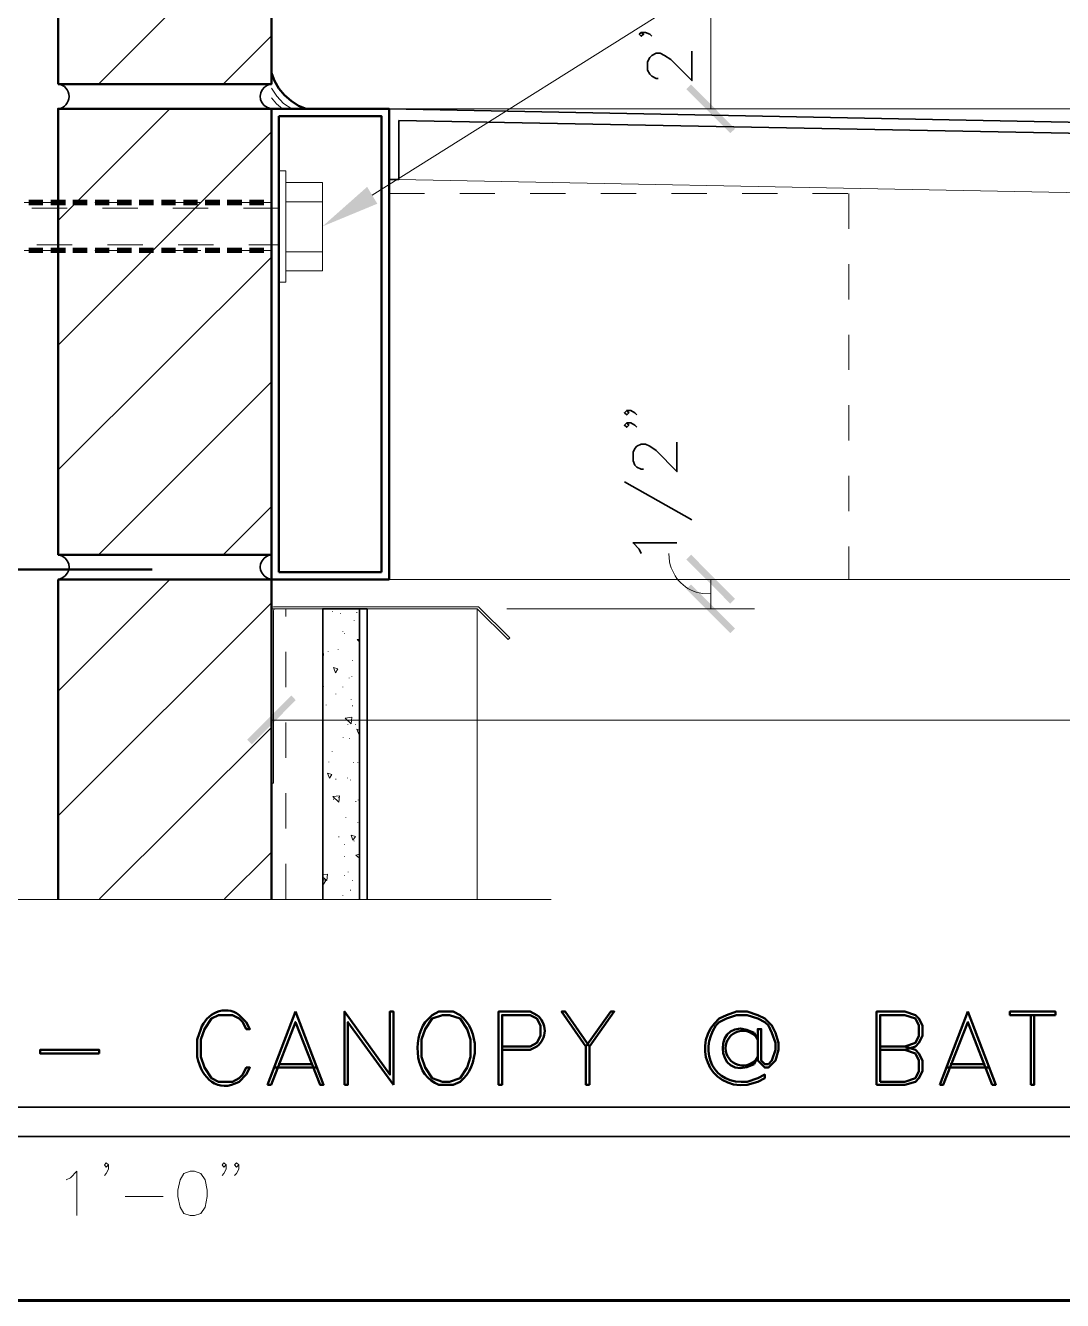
# Model space of a CAD drawing. Header units: inches. Extents: x 5 to 516, y -193 to 129.
# Drawn here: x 74.012 to 76.95, y -169.692 to -166.08 of the extents above; entities that cross this region are included whole.
import ezdxf

# ---------------------------------------------------------------- set-up
doc = ezdxf.new("R2010")
doc.units = ezdxf.units.IN
doc.header["$MEASUREMENT"] = 0
doc.linetypes.add('PDF_IMPORT', pattern=[1, 0.8, -0.2])
doc.layers.add('PDF8_Geometry', color=7, linetype='Continuous')
doc.layers.add('PDF8_Solid Fills', color=7, linetype='Continuous')

msp = doc.modelspace()

# ---------------------------------------------------------------- hatches: boundary and pattern name
at = {"layer": 'PDF8_Solid Fills', "transparency": 33554559}
for points in [[(74.0210706, -166.5735592), (74.0210706, -166.5891147), (74.0621817, -166.5891141), (74.0621817, -166.5735592)], [(74.0832948, -166.5735592), (74.0832948, -166.5891147), (74.125517, -166.5891141), (74.125517, -166.5735592)], [(74.1455145, -166.5735592), (74.1455145, -166.5891147), (74.1877367, -166.5891141), (74.1877367, -166.5735592)], [(74.2088464, -166.5735592), (74.2088464, -166.5891147), (74.2499575, -166.5891141), (74.2499575, -166.5735592)], [(74.2710706, -166.5735592), (74.2710706, -166.5891147), (74.3132928, -166.5891141), (74.3132928, -166.5735592)], [(74.3332948, -166.5735592), (74.3332948, -166.5891147), (74.375517, -166.5891141), (74.375517, -166.5735592)], [(74.3966267, -166.5735592), (74.3966267, -166.5891147), (74.4377378, -166.5891141), (74.4377378, -166.5735592)], [(74.4588464, -166.5735592), (74.4588464, -166.5891147), (74.4999575, -166.5891141), (74.4999575, -166.5735592)], [(74.5210706, -166.5735592), (74.5210706, -166.5891147), (74.5632928, -166.5891141), (74.5632928, -166.5735592)], [(74.5832948, -166.5735592), (74.5832948, -166.5891147), (74.6255171, -166.5891141), (74.6255171, -166.5735592)], [(74.6466267, -166.5735592), (74.6466267, -166.5891147), (74.6877378, -166.5891141), (74.6877378, -166.5735592)], [(74.0210706, -166.709116), (74.0210706, -166.7246715), (74.0621817, -166.7246709), (74.0621817, -166.709116)], [(74.0832948, -166.709116), (74.0832948, -166.7246715), (74.125517, -166.7246709), (74.125517, -166.709116)], [(74.1455145, -166.709116), (74.1455145, -166.7246715), (74.1877367, -166.7246709), (74.1877367, -166.709116)], [(74.2088464, -166.709116), (74.2088464, -166.7246715), (74.2499575, -166.7246709), (74.2499575, -166.709116)], [(74.2710706, -166.709116), (74.2710706, -166.7246715), (74.3132928, -166.7246709), (74.3132928, -166.709116)], [(74.3332948, -166.709116), (74.3332948, -166.7246715), (74.375517, -166.7246709), (74.375517, -166.709116)], [(74.3966267, -166.709116), (74.3966267, -166.7246715), (74.4377378, -166.7246709), (74.4377378, -166.709116)], [(74.4588464, -166.709116), (74.4588464, -166.7246715), (74.4999575, -166.7246709), (74.4999575, -166.709116)], [(74.5210706, -166.709116), (74.5210706, -166.7246715), (74.5632928, -166.7246709), (74.5632928, -166.709116)], [(74.5832948, -166.709116), (74.5832948, -166.7246715), (74.6255171, -166.7246709), (74.6255171, -166.709116)], [(74.6466267, -166.709116), (74.6466267, -166.7246715), (74.6877378, -166.7246709), (74.6877378, -166.709116)], [(76.0088501, -167.7180046), (76.0221835, -167.7046713), (75.8977385, -167.579114), (75.8844057, -167.592449)]]:
    msp.add_hatch(color=256, dxfattribs=at).paths.add_polyline_path(points)

# ---------------------------------------------------------------- linework, layer by layer
at = {"layer": 'PDF8_Geometry', "lineweight": 15}
for points in [[(74.9944051, -166.5602264), (78.8810721, -164.1191149), (79.0799609, -164.1191149)], [(74.2188471, -166.2457823), (74.7088471, -165.7557822)], [(75.9532946, -165.9824472), (75.9532946, -166.3157805)], [(74.5721819, -166.2457823), (74.7088486, -166.1091156)], [(74.7088464, -166.2568929), (74.724402, -166.2802263), (74.7432909, -166.3002263), (74.7666242, -166.3157818)], [(74.7088464, -166.2846707), (74.7232909, -166.3013374), (74.7399575, -166.3157818)], [(74.1044039, -166.6324468), (74.4210706, -166.3157801)], [(75.0377355, -166.3157805), (80.3766246, -166.3157805)], [(75.3966268, -166.3157805), (76.0777379, -166.3157805)], [(74.1044039, -166.9857816), (74.7088484, -166.3813371)], [(74.7299601, -166.8068921), (74.7499601, -166.8068921), (74.7499601, -166.4913365), (74.7299601, -166.4913365)], [(74.7499615, -166.52467), (74.8532949, -166.52467)], [(74.8532918, -166.77467), (74.8532918, -166.52467)], [(80.0132925, -166.6124476), (75.0699587, -166.5157809)], [(71.8510717, -166.5635598), (71.8510717, -167.5680044), (71.6899605, -167.64356), (71.984405, -167.7813378), (71.8510717, -167.8591156), (71.8510717, -168.5557823), (73.2021829, -168.5557823), (73.2799607, -168.6891156), (73.4177384, -168.39356), (73.493294, -168.5557823), (75.5010721, -168.5557823)], [(74.7499615, -166.5791156), (74.8532949, -166.5791156)], [(74.7499615, -166.7213366), (74.8532949, -166.7213366)], [(74.1044039, -167.3391141), (74.7088484, -166.7357807)], [(74.7499615, -166.77467), (74.8532949, -166.77467)], [(74.2188471, -167.5791157), (74.7088471, -167.0891157)], [(74.5721819, -167.5791157), (74.7088486, -167.442449)], [(75.8344026, -167.5757814), (75.8366248, -167.5991147)], [(74.1044039, -167.9657802), (74.4210706, -167.6491135)], [(75.0421798, -167.649114), (80.3766246, -167.649114)], [(75.3966268, -167.649114), (76.0777379, -167.649114)], [(75.9532946, -167.7324473), (75.9532946, -167.649114)], [(75.9299582, -167.6891147), (75.9532915, -167.6902258)], [(74.1044039, -168.319115), (74.7088484, -167.7157816)], [(75.3844017, -167.8146707), (75.2955128, -167.7268929), (74.7144016, -167.7268929), (74.7099572, -167.7291152), (74.7088461, -167.7324485), (74.7088461, -168.226893), (74.7144016, -168.226893), (74.7144016, -167.7380041)], [(74.7088464, -167.7324473), (74.7088464, -168.1724474)], [(74.854404, -167.7324473), (74.7088484, -167.7324473), (74.7088484, -168.5546697)], [(75.3844027, -167.8146696), (75.3799583, -167.819114), (75.2921805, -167.7324473), (74.7188471, -167.7324473), (74.7155138, -167.7346695), (74.7144027, -167.7380029)], [(74.854404, -168.5546701), (74.854404, -167.7324477)], [(74.8821818, -167.7413381), (74.8821818, -167.740227)], [(75.2921798, -168.5546701), (75.2921798, -167.7324477), (74.9799575, -167.7324477)], [(75.3755131, -167.7324473), (76.0777354, -167.7324473)], [(74.9044031, -167.7457824), (74.9044031, -167.7446713)], [(74.9432938, -167.7668915), (74.9432938, -167.7657804)], [(74.9510701, -167.743558), (74.9510701, -167.7424469)], [(74.9110717, -167.7980036), (74.9110717, -167.7968925)], [(74.915516, -167.8035601), (74.915516, -167.802449)], [(74.8977389, -167.8491149), (74.8977389, -167.8480038)], [(74.9588464, -167.8257814), (74.9521798, -167.8191147)], [(74.9588464, -167.819115), (74.9521798, -167.819115)], [(74.8566238, -167.8591156), (74.8544016, -167.8591156)], [(74.8566273, -167.859114), (74.8555162, -167.8713362), (74.8544051, -167.8702251)], [(74.8699612, -167.8535592), (74.8699612, -167.8524481)], [(74.9388495, -167.8791148), (74.9388495, -167.8780037)], [(74.8966248, -167.9024479), (74.8899581, -167.913559), (74.8844025, -167.8991145)], [(74.8966267, -167.9024483), (74.8844045, -167.899115)], [(74.8566238, -167.9535596), (74.8566238, -167.9524485)], [(74.9110717, -167.9546696), (74.9110717, -167.9535585)], [(74.9288488, -167.9291139), (74.9288488, -167.9280028)], [(74.9366251, -167.9246697), (74.9366251, -167.9235585)], [(74.8910703, -167.974671), (74.8910703, -167.9735599)], [(74.9344052, -167.9902259), (74.9344052, -167.9891148)], [(74.8644047, -168.0057809), (74.8644047, -168.0046698)], [(74.9388495, -168.008003), (74.9388495, -168.0068919)], [(80.7299605, -168.0480036), (74.7088487, -168.0480036)], [(74.8555162, -168.0591143), (74.8555162, -168.0580032)], [(74.9366251, -168.0391151), (74.9177362, -168.0424484)], [(74.9366275, -168.0391155), (74.9344052, -168.0580044), (74.9177386, -168.0424488)], [(74.9255167, -168.0613364), (74.9255167, -168.0602253)], [(74.9466258, -168.0602265), (74.9466258, -168.0591154)], [(74.9577388, -168.0468937), (74.9577388, -168.0457826)], [(74.9577388, -168.0568922), (74.9577388, -168.055781)], [(74.2221837, -168.5546701), (74.7088504, -168.0691145)], [(74.9121794, -168.0968928), (74.9121794, -168.0957817)], [(74.929961, -168.1013371), (74.929961, -168.1002259)], [(74.9588464, -168.0768913), (74.9510687, -168.073558)], [(74.9588488, -168.085782), (74.9566266, -168.0880043), (74.951071, -168.0735598)], [(74.8810696, -168.1368934), (74.8810696, -168.1357823)], [(74.8710688, -168.1668933), (74.8710688, -168.1657822)], [(74.9410694, -168.1691155), (74.9410694, -168.1680044)], [(74.9532945, -168.1680033), (74.9532945, -168.1668922)], [(74.8799574, -168.2024475), (74.8677351, -168.198003)], [(74.8799599, -168.2024482), (74.8732932, -168.2124482), (74.8677377, -168.1980037)], [(74.8910703, -168.2157802), (74.8910703, -168.2146691)], [(74.9244045, -168.2124482), (74.9244045, -168.2113371)], [(74.933293, -168.2180046), (74.933293, -168.2168935)], [(74.902181, -168.2624488), (74.8999588, -168.2802266), (74.8832921, -168.264671)], [(74.9021832, -168.2624473), (74.8832943, -168.2646695)], [(74.8844016, -168.272448), (74.8844016, -168.2713369)], [(74.8988466, -168.2680037), (74.8988466, -168.2668926)], [(74.947738, -168.2791144), (74.947738, -168.2780033)], [(74.9544022, -168.2746701), (74.9544022, -168.273559)], [(74.9199603, -168.3235593), (74.9199603, -168.3224482)], [(74.9532945, -168.3391142), (74.9532945, -168.3380031)], [(74.8999588, -168.3791149), (74.8999588, -168.3780037)], [(74.9466239, -168.3780034), (74.9399572, -168.3880034), (74.9344016, -168.3735589)], [(74.9466258, -168.3780027), (74.9344036, -168.3735582)], [(74.9432938, -168.3913377), (74.9432938, -168.3902266)], [(74.575514, -168.5546701), (74.7088473, -168.4224478)], [(74.915516, -168.4002262), (74.915516, -168.3991151)], [(74.915516, -168.4346704), (74.915516, -168.4335593)], [(74.9588464, -168.428004), (74.9477353, -168.4302262)], [(74.9588464, -168.4391147), (74.9477353, -168.4302258)], [(74.8677368, -168.4846695), (74.8544034, -168.4857806)], [(74.8632925, -168.5024488), (74.8544036, -168.4991155)], [(74.8677391, -168.4846711), (74.8655169, -168.5024488), (74.8544058, -168.4924488)], [(74.915516, -168.4880038), (74.915516, -168.4868927)], [(74.9266244, -168.4791153), (74.9266244, -168.4780042)], [(74.8632905, -168.5024473), (74.8566238, -168.5124473), (74.8544016, -168.5080029)], [(74.933293, -168.5302266), (74.933293, -168.5291155)], [(74.9388495, -168.5024488), (74.9388495, -168.5013377)], [(74.9110717, -168.5457815), (74.9110717, -168.5446704)], [(74.1277374, -169.350225), (74.1399597, -169.3446694), (74.1577374, -169.3257805), (74.1577374, -169.4513361)], [(74.2477371, -169.3080045), (74.2410704, -169.3146711), (74.2355149, -169.3080045), (74.2410704, -169.3024489), (74.2477371, -169.3080045), (74.2477371, -169.3202267), (74.2410704, -169.3324489), (74.2355149, -169.3380045)], [(74.5810704, -169.3080045), (74.5744038, -169.3146711), (74.5688482, -169.3080045), (74.5744038, -169.3024489), (74.5810704, -169.3080045), (74.5810704, -169.3202267), (74.5744038, -169.3324489), (74.5688482, -169.3380045)], [(74.6166245, -169.3080045), (74.6099579, -169.3146711), (74.6044023, -169.3080045), (74.6099579, -169.3024489), (74.6166245, -169.3080045), (74.6166245, -169.3202267), (74.6099579, -169.3324489), (74.6044023, -169.3380045)], [(74.2944041, -169.3980042), (74.4021819, -169.3980042)]]:
    msp.add_lwpolyline(points, dxfattribs=at)
at = {"layer": 'PDF8_Geometry', "lineweight": 50}
for points in [[(74.1044039, -166.2457817), (74.1044039, -164.9813372), (74.7088484, -164.9813372), (74.7088484, -166.2457817)], [(74.1044039, -167.579114), (74.1044039, -166.3157805), (74.7088484, -166.3157805), (74.7088484, -167.579114)], [(75.1932938, -168.8835592), (75.1644049, -168.8935592), (75.1444049, -168.9235592), (75.1344049, -168.9524481), (75.1344049, -169.0024481), (75.1444049, -169.0324481), (75.1644049, -169.0624481), (75.1932938, -169.0724481), (75.2132938, -169.0724481), (75.2432938, -169.0624481), (75.2632938, -169.0324481), (75.2732938, -169.0024481), (75.2732938, -168.9524481), (75.2632938, -168.9235592), (75.2432938, -168.8935592), (75.2132938, -168.8835592)], [(76.9299573, -168.8835584), (76.8010684, -168.8835584), (76.8010684, -168.8735584), (76.9299573, -168.8735584)], [(74.2210704, -168.9924474), (74.0532926, -168.9924474), (74.0532926, -168.9824474), (74.2210704, -168.9824474)]]:
    msp.add_lwpolyline(points, close=True, dxfattribs=at)
at = {"layer": 'PDF8_Geometry', "lineweight": 35}
for points in [[(75.7566257, -166.0991148), (75.7632924, -166.1046703), (75.7566257, -166.1102259), (75.7510702, -166.1046703), (75.7566257, -166.0991148), (75.7688479, -166.0991148), (75.7810702, -166.1046703), (75.7866257, -166.1102259)], [(75.804405, -166.2302251), (75.7988494, -166.2302251), (75.7866272, -166.2235584), (75.7810716, -166.2180029), (75.7744049, -166.2057806), (75.7744049, -166.1824473), (75.7810716, -166.1702251), (75.7866272, -166.1646695), (75.7988494, -166.1580028), (75.8099605, -166.1580028), (75.8221827, -166.1646695), (75.8399605, -166.1757806), (75.8999605, -166.2357806), (75.8999605, -166.1524473)], [(74.7088464, -166.2457823), (74.6977353, -166.2491156)], [(74.6977353, -166.3124489), (74.7088464, -166.3157823)], [(75.0699576, -166.3491148), (75.0699576, -166.5157815), (75.0421798, -166.5157815), (75.0421798, -166.3157815)], [(80.0432924, -166.4135589), (75.0421809, -166.3157811)], [(80.0132925, -166.6124489), (80.0132925, -166.4424489), (75.0699587, -166.3491155)], [(75.7155152, -167.1702253), (75.7210707, -167.176892), (75.7155152, -167.1824476), (75.7088485, -167.176892), (75.7155152, -167.1702253), (75.7266263, -167.1702253), (75.7388485, -167.176892), (75.744404, -167.1824476)], [(75.7155152, -167.2057817), (75.7210707, -167.2124484), (75.7155152, -167.2180039), (75.7088485, -167.2124484), (75.7155152, -167.2057817), (75.7266263, -167.2057817), (75.7388485, -167.2124484), (75.744404, -167.2180039)], [(75.7632944, -167.336892), (75.7566277, -167.336892), (75.7444055, -167.3313365), (75.7388499, -167.3257809), (75.7332944, -167.3135587), (75.7332944, -167.2891142), (75.7388499, -167.2780031), (75.7444055, -167.2713364), (75.7566277, -167.2657809), (75.7688499, -167.2657809), (75.7810722, -167.2713364), (75.7988499, -167.2835587), (75.8577388, -167.3435587), (75.8577388, -167.2602253)], [(75.7088465, -167.3724484), (75.8999576, -167.4802262)], [(75.7566257, -167.5757814), (75.7510702, -167.5635591), (75.7332924, -167.5457814), (75.8577368, -167.5457814)], [(74.115515, -167.5824473), (74.1044039, -167.579114)], [(74.7088464, -167.5791157), (74.6977353, -167.582449)], [(74.1044039, -167.649114), (74.115515, -167.6457807)], [(74.6977353, -167.6457824), (74.7088464, -167.6491157)], [(74.854404, -168.5546701), (74.854404, -167.7324477), (74.9588484, -167.7324477)], [(74.9588464, -167.7324473), (74.9588464, -168.5546697)], [(74.9799601, -167.7324473), (74.958849, -167.7324473), (74.958849, -168.5546697)], [(74.9799601, -168.5546701), (74.9799601, -167.7324477)], [(72.5777382, -169.1446698), (77.9944053, -169.1446698)], [(72.5777382, -169.2280032), (77.9944053, -169.2280032)]]:
    msp.add_lwpolyline(points, dxfattribs=at)
at = {"layer": 'PDF8_Geometry', "lineweight": 50}
for points in [[(74.7088464, -166.2135602), (74.7177353, -166.2368936), (74.7299575, -166.2580047), (74.7455131, -166.2768936), (74.764402, -166.2935602), (74.7855131, -166.3068936), (74.8077353, -166.3157824)], [(75.0421798, -167.6291139), (75.0421798, -167.649114), (75.0421798, -166.3157805), (74.7088464, -166.3157805), (74.7088464, -167.649114), (75.0421798, -167.649114)], [(74.7299595, -166.3368919), (75.0210707, -166.3368919), (75.0210707, -167.6291142)], [(74.7299601, -166.3368919), (74.7299601, -167.6291142)], [(74.3710688, -167.6213362), (73.5066243, -167.6213362), (73.5066243, -167.2046695)], [(75.0210707, -167.6291148), (74.7299595, -167.6291148)], [(74.1044039, -167.649114), (74.7088484, -167.649114), (74.7088484, -168.5546697)], [(74.1044039, -168.5546701), (74.1044039, -167.6491144)], [(74.6177389, -169.0724487), (74.6377389, -169.0524487), (74.6477389, -169.0324487), (74.6377389, -169.0324487), (74.6277389, -169.0524487), (74.6177389, -169.0624487), (74.59885, -169.0724487), (74.55885, -169.0724487), (74.53885, -169.0624487), (74.51885, -169.0324487), (74.50885, -169.0024487), (74.50885, -168.9524487), (74.51885, -168.9235598), (74.53885, -168.8935598), (74.55885, -168.8835598), (74.59885, -168.8835598), (74.6177389, -168.8935598), (74.6277389, -168.9035598), (74.6377389, -168.9235598), (74.6477389, -168.9235598), (74.6377389, -168.9035598), (74.6177389, -168.8835598)], [(74.7766271, -168.8735584), (74.6977382, -169.0813362)], [(74.7766271, -168.8735606), (74.8566271, -169.0813384), (74.8466271, -169.0813384), (74.7766271, -168.9035606), (74.7077382, -169.0813384), (74.6977382, -169.0813384)], [(75.0544049, -169.0813362), (75.0544049, -168.8735584), (75.0444049, -168.8735584), (75.0444049, -169.0524473), (74.915516, -168.8735584), (74.915516, -169.0813362)], [(75.2432931, -168.8835584), (75.2232931, -168.8735584), (75.1832931, -168.8735584), (75.1644042, -168.8835584), (75.1444042, -168.9035584)], [(75.6099603, -168.9724473), (75.5410714, -168.8735584), (75.5310714, -168.8735584), (75.5999603, -168.9724473), (75.5999603, -169.0813362), (75.6099603, -169.0813362)], [(75.609961, -169.0813362), (75.609961, -168.9724473), (75.679961, -168.8735584), (75.669961, -168.8735584), (75.599961, -168.9724473)], [(75.9677381, -168.9135598), (75.9777381, -168.9035598), (75.9977381, -168.8935598), (76.026627, -168.8835598), (76.056627, -168.8835598), (76.086627, -168.8935598), (76.106627, -168.9035598), (76.116627, -168.9135598), (76.126627, -168.9335598), (76.136627, -168.9624487), (76.136627, -168.9824487), (76.126627, -169.0124487), (76.116627, -169.0224487), (76.106627, -169.0224487), (76.096627, -169.0124487), (76.096627, -168.9235598), (76.086627, -168.9235598), (76.086627, -169.0124487), (76.106627, -169.0324487), (76.116627, -169.0324487), (76.136627, -169.0124487), (76.1455159, -168.9824487), (76.1455159, -168.9624487), (76.136627, -168.9335598), (76.126627, -168.9135598), (76.106627, -168.8935598), (76.086627, -168.8835598), (76.056627, -168.8735598), (76.026627, -168.8735598), (75.9977381, -168.8835598), (75.9777381, -168.8935598)], [(76.5032925, -168.9824473), (76.5332925, -168.9724473), (76.5432925, -168.9624473), (76.5532925, -168.9424473), (76.5532925, -168.9135584), (76.5432925, -168.8935584), (76.5332925, -168.8835584), (76.5032925, -168.8735584), (76.4232924, -168.8735584), (76.4232924, -169.0813362)], [(76.4332932, -168.9724481), (76.5032932, -168.9724481), (76.5332932, -168.9624481), (76.5432932, -168.9424481), (76.5432932, -168.9135592), (76.5332932, -168.8935592), (76.5032932, -168.8835592), (76.4332932, -168.8835592), (76.4332932, -169.0724481)], [(76.682181, -168.8735584), (76.602181, -169.0813362)], [(76.682181, -168.8735606), (76.7610699, -169.0813384), (76.7510699, -169.0813384), (76.682181, -168.9035606), (76.612181, -169.0813384), (76.602181, -169.0813384)], [(76.8599606, -168.8835592), (76.8599606, -169.081337)], [(76.8699613, -168.8835592), (76.8699613, -169.081337), (76.8599613, -169.081337)], [(74.50885, -168.9235598), (74.49885, -168.9524487), (74.49885, -169.0024487)], [(75.0544056, -169.0813384), (74.9255167, -168.9035606), (74.9255167, -169.0813384), (74.9155167, -169.0813384)], [(76.5032937, -168.972449), (76.5332937, -168.982449), (76.5432937, -168.992449), (76.5532937, -169.012449), (76.5532937, -169.042449), (76.5432937, -169.062449), (76.5332937, -169.072449), (76.5032937, -169.0813379), (76.4232937, -169.0813379)], [(76.4332932, -168.9824474), (76.5032932, -168.9824474), (76.5332932, -168.9924474), (76.5432932, -169.0124474), (76.5432932, -169.0424474), (76.5332932, -169.0624474), (76.5032932, -169.0724474), (76.4332932, -169.0724474)], [(74.7177349, -169.0324488), (74.8366238, -169.0324488)], [(74.7277357, -169.0224481), (74.8266246, -169.0224481)], [(76.6221812, -169.0324488), (76.7410701, -169.0324488)], [(76.6321819, -169.0224481), (76.7310708, -169.0224481)], [(75.1832931, -169.0813362), (75.2232931, -169.0813362), (75.2432931, -169.0724473)], [(76.056627, -169.0813376), (76.086627, -169.0724487), (76.106627, -169.0624487), (76.106627, -169.0524487), (76.086627, -169.0624487), (76.056627, -169.0724487)]]:
    msp.add_lwpolyline(points, dxfattribs=at)
at = {"layer": 'PDF8_Geometry', "linetype": 'PDF_IMPORT', "lineweight": 15, "ltscale": 0.042222}
for points in [[(74.7088464, -166.5813378), (73.4788483, -166.5813378)], [(74.7088464, -166.7168923), (73.4788483, -166.7168923)]]:
    msp.add_lwpolyline(points, dxfattribs=at)
at = {"layer": 'PDF8_Geometry', "lineweight": 0}
for points in [[(74.7088464, -166.5735592), (74.7088464, -166.5891147)], [(74.7088464, -166.709116), (74.7088464, -166.7246715)]]:
    msp.add_lwpolyline(points, dxfattribs=at)
at = {"layer": 'PDF8_Geometry', "linetype": 'PDF_IMPORT', "lineweight": 15, "ltscale": 0.046667}
msp.add_lwpolyline([(75.0421798, -167.649114), (75.0421798, -166.5557817), (76.344403, -166.5557821), (76.3444034, -167.6491154), (75.0421801, -167.649114)], dxfattribs=at)
at = {"layer": 'PDF8_Geometry', "linetype": 'PDF_IMPORT', "lineweight": 15, "ltscale": 0.083333}
for points in [[(74.7299601, -166.5968927), (73.044404, -166.5968927)], [(73.044404, -166.7013374), (74.7299592, -166.7013374)], [(74.7499615, -168.5546701), (74.7499615, -167.7324473)]]:
    msp.add_lwpolyline(points, dxfattribs=at)
at = {"layer": 'PDF8_Geometry', "lineweight": 50}
for points in [[(75.3621796, -168.9824473), (75.4421796, -168.9824473), (75.4610685, -168.9724473, 0.4928125), (75.4610685, -168.8835584), (75.4421796, -168.8735584), (75.3521796, -168.8735584), (75.3521803, -169.081337), (75.3621803, -169.081337), (75.3621803, -168.8835592), (75.4421804, -168.8835592), (75.4610692, -168.8935592), (75.4710692, -168.9135592), (75.4710692, -168.9424481), (75.4610692, -168.9624481), (75.4421804, -168.9724481), (75.3621803, -168.9724481)], [(76.076627, -169.0224475), (76.086627, -169.0024475, -3.649561106), (76.086627, -168.9524475), (76.076627, -168.9335586)]]:
    msp.add_lwpolyline(points, format="xyb", dxfattribs=at)
at = {"layer": 'PDF8_Geometry', "lineweight": 15}
msp.add_lwpolyline([(74.4788478, -169.3257815), (74.4610701, -169.3324482), (74.449959, -169.350226), (74.4432923, -169.380226), (74.4432923, -169.3980037), (74.449959, -169.4280037), (74.4610701, -169.4457815), (74.4788478, -169.4513371), (74.4910701, -169.4513371), (74.5088478, -169.4457815), (74.5210701, -169.4280037), (74.5266256, -169.3980037), (74.5266256, -169.380226), (74.5210701, -169.350226), (74.5088478, -169.3324482), (74.4910701, -169.3257815)], close=True, dxfattribs=at)
at = {"layer": 'PDF8_Geometry', "lineweight": 60}
msp.add_lwpolyline([(113.9132959, -169.6924491), (71.5799591, -169.6924491), (113.9132959, -169.6924491)], dxfattribs=at)
at = {"layer": 'PDF8_Geometry', "lineweight": 35}
msp.add_arc((74.1006738, -166.2807805), 0.0351982, 276.0833897, 83.9166103, dxfattribs=at)
for points in [[(74.6977353, -166.2491156), (74.670976, -166.2614674), (74.6697168, -166.2977823), (74.6977353, -166.3124489)], [(74.115515, -167.6457807), (74.1428854, -167.6282992), (74.1428854, -167.5999288), (74.115515, -167.5824473)], [(74.6977353, -167.582449), (74.6701427, -167.5976898), (74.6701242, -167.6305231), (74.6977353, -167.6457824)]]:
    msp.add_open_spline(points, degree=3, dxfattribs=at)
at = {"layer": 'PDF8_Geometry', "lineweight": 15}
msp.add_open_spline([(75.8366248, -167.5991147), (75.8461804, -167.6454851), (75.8818656, -167.6827629), (75.9299582, -167.6891147)], degree=3, dxfattribs=at)
at = {"layer": 'PDF8_Geometry', "lineweight": 50}
for points in [[(74.6177389, -168.8835598), (74.5770352, -168.8529487), (74.5234426, -168.8794116), (74.50885, -168.9235598)], [(75.2432931, -169.0724473), (75.299256, -169.028614), (75.2994783, -168.9273547), (75.2432931, -168.8835584)], [(75.9777381, -168.8935598), (75.895164, -168.962708), (75.946627, -169.0948376), (76.056627, -169.0813376)], [(76.076627, -168.9335586), (75.957127, -168.8717438), (75.9582196, -169.0840586), (76.076627, -169.0224475)], [(75.1444042, -168.9035584), (75.1073301, -168.9558362), (75.1165708, -169.0583547), (75.1832931, -169.0813362)], [(76.056627, -169.0724487), (75.9607752, -169.0829672), (75.9184603, -168.9899857), (75.9677381, -168.9135598)], [(74.49885, -169.0024487), (74.5103685, -169.0626154), (74.557313, -169.1067265), (74.6177389, -169.0724487)]]:
    msp.add_open_spline(points, degree=3, dxfattribs=at)
at = {"layer": 'PDF8_Solid Fills', "lineweight": 50, "transparency": 33554559}
for points in [[(75.897739, -166.2468922), (75.8844057, -166.2602255), (76.0221835, -166.3724478)], [(75.8844017, -166.260225), (76.0221795, -166.3724472), (76.0088462, -166.3846694)], [(75.0088501, -166.5846698), (74.8532945, -166.6491143), (74.9799612, -166.536892)], [(75.897739, -167.663559), (75.8844057, -167.6768923), (76.0221835, -167.7880034)], [(75.8844017, -167.6768918), (76.0221795, -167.7880029), (76.0088462, -167.8013362)], [(74.7655142, -167.9780031), (74.6532919, -168.116892), (74.6399586, -168.1035586)], [(74.7777393, -167.9913381), (74.7655171, -167.9780048), (74.6532948, -168.1168937)]]:
    msp.add_solid(points, dxfattribs=at)

doc.saveas('drawing.dxf')
